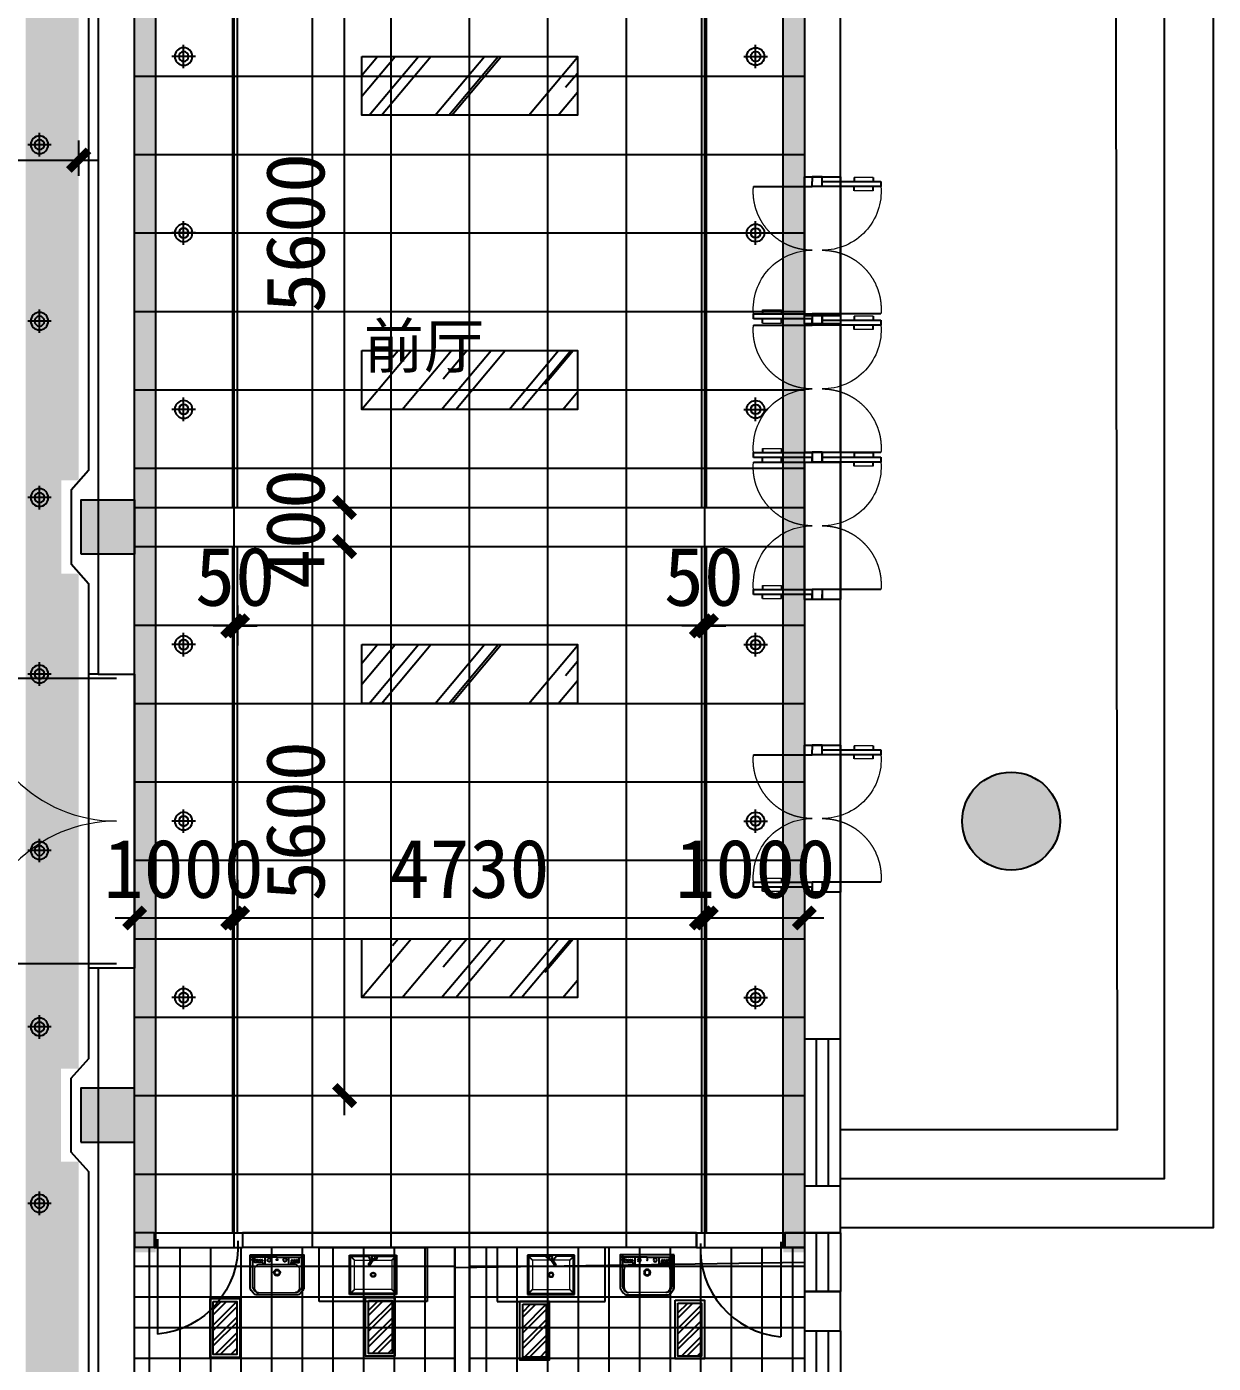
# Model space of a CAD drawing. Header units: millimetres. Extents: x -150677 to 588340, y -254013 to 149700.
# Drawn here: x 94062 to 106162, y 21199 to 34833 of the extents above; entities that cross this region are included whole.
import ezdxf

# ---------------------------------------------------------------- set-up
doc = ezdxf.new("R2010")
doc.units = ezdxf.units.MM
doc.header["$LTSCALE"] = 10
doc.header["$MEASUREMENT"] = 0
doc.linetypes.add('DASHED2', pattern=[0.375, 0.25, -0.125])
for name, color, linetype in [('1-Ba原始建筑墙体', 2, 'Continuous'), ('2-Ba顶面轮廓', 4, 'Continuous'), ('2-Ca墙面装饰', 8, 'Continuous'), ('2-Da地拼', 4, 'Continuous'), ('3-Ac固定家具', 120, 'Continuous'), ('4-Aa顶面灯具', 1, 'Continuous'), ('5-Aa原始建筑淡显填充', 251, 'Continuous'), ('6-Ab柱体', 6, 'Continuous'), ('6-Ac楼梯', 122, 'Continuous'), ('6-Ba门', 136, 'Continuous'), ('6-Bb窗', 5, 'Continuous'), ('8-Ca平面文字', 3, 'Continuous'), ('CEI_LIGHT', 30, 'Continuous'), ('DIM【标注】', 1, 'Continuous'), ('图层1', 2, 'Continuous'), ('家具', 4, 'Continuous'), ('细线', 8, 'Continuous')]:
    doc.layers.add(name, color=color, linetype=linetype)
doc.layers.add('饰线', color=134, linetype='Continuous', lineweight=13)
doc.styles.add('HZHT', font='')
doc.styles.get("Standard").update_dxf_attribs({"font": ''})
doc.styles.get('HZHT').set_extended_font_data('SimSun')
doc.styles.get('Standard').set_extended_font_data('SimSun')
doc.dimstyles.new('DIMN200', dxfattribs={"dimscale": 2, "dimtxt": 300, "dimasz": 100, "dimexe": 100, "dimexo": 300, "dimgap": 100, "dimtad": 1, "dimdec": 0, "dimtxsty": 'Standard', "dimblk": 'ARCHTICK', "dimcen": 2.5, "dimdle": 100, "dimclrd": 8, "dimclre": 8, "dimclrt": 96, "dimadec": 0, "dimazin": 0, "dimtfac": 1, "dimtdec": 0, "dimtmove": 0, "dimatfit": 3, "dimldrblk": 'DOT', "dimfxl": 100, "dimarcsym": 0})
pattern_1 = [(50, (97478.45, 24929.3), (404.41, 1452.725), [9360, -1248, 3120, -624]), (50, (98308.4, 25241.3), (-1036.86, 55.45), [1872, -205.92, 3744, -468]), (50, (97790.45, 25459.73), (1765.45, 2754.4), [4992, -873.6, 2496, -624])]
pattern_2 = [(50, (97478.45, 30929.3), (404.41, 1452.725), [9360, -1248, 3120, -624]), (50, (98308.4, 31241.3), (-1036.86, 55.45), [1872, -205.92, 3744, -468]), (50, (97790.45, 31459.73), (1765.45, 2754.4), [4992, -873.6, 2496, -624])]

# ---------------------------------------------------------------- blocks, each defined once
blk = doc.blocks.new('$DorLib2D$00000013')
at = {"linetype": 'DASHED2'}
for p, q in [((-0.4333, 0.3972), (-0.4333, -0.0028)), ((0.4333, -0.4694), (0.4333, -0.0694))]:
    blk.add_line(p, q, dxfattribs=at)
for p, q in [((0.4333, 0.3972), (0.4333, -0.0028)), ((0.4667, 0.3972), (0.4333, 0.3972)), ((0.4667, -0.0028), (0.4667, 0.3972)), ((0.4051, 0.3441), (0.4333, 0.3441)), ((0.4949, 0.3441), (0.4667, 0.3441)), ((0.4051, 0.2158), (0.4333, 0.2158)), ((0.4949, 0.2158), (0.4667, 0.2158)), ((-0.5, -0.0028), (-0.4667, -0.0028)), ((-0.4333, -0.0028), (-0.5, -0.0028)), ((-0.5, -0.0028), (-0.5, -0.0694)), ((-0.5, -0.0028), (-0.5, -0.0028)), ((-0.4333, -0.0694), (-0.5, -0.0694)), ((-0.5, -0.0694), (-0.5, -0.0694)), ((-0.5, -0.0694), (-0.4667, -0.0694)), ((-0.4333, -0.0028), (-0.4667, -0.0028)), ((-0.4667, -0.0694), (-0.4667, -0.4694)), ((-0.4333, -0.0694), (-0.4667, -0.0694)), ((-0.4333, -0.0028), (-0.4333, -0.0694)), ((-0.4333, -0.4694), (-0.4333, -0.0694)), ((0.4333, -0.0028), (0.4333, -0.0694)), ((0.4333, -0.0028), (0.4667, -0.0028)), ((0.4333, -0.0028), (0.5, -0.0028)), ((0.4333, -0.0694), (0.4667, -0.0694)), ((0.5, -0.0694), (0.4667, -0.0694)), ((0.5, -0.0028), (0.5, -0.0694)), ((0.5, -0.0028), (0.5, -0.0028)), ((0.5, -0.0694), (0.5, -0.0694)), ((-0.4949, -0.2798), (-0.4667, -0.2798)), ((-0.4051, -0.2798), (-0.4333, -0.2798)), ((-0.4949, -0.4081), (-0.4667, -0.4081)), ((-0.4051, -0.4081), (-0.4333, -0.4081)), ((-0.4667, -0.4694), (-0.4333, -0.4694))]:
    blk.add_line(p, q)
at = {"lineweight": 13}
for p, q in [((0.4051, 0.3441), (0.4051, 0.2158)), ((0.4949, 0.3441), (0.4949, 0.2158)), ((-0.4949, -0.4081), (-0.4949, -0.2798)), ((-0.4051, -0.4081), (-0.4051, -0.2798))]:
    blk.add_line(p, q, dxfattribs=at)
at = {"linetype": 'DASHED2', "lineweight": 13}
for centre, start, end in [((-0.4, -0.0014), 359.80068, 94.78054), ((0.4, -0.0708), 179.80068, 274.78054)]:
    blk.add_arc(centre, 0.4, start, end, dxfattribs=at)
at = {"lineweight": 13}
for centre, start, end in [((0.4, -0.0014), 85.21946, 180.19932), ((-0.4, -0.0708), 265.21946, 0.19932)]:
    blk.add_arc(centre, 0.4, start, end, dxfattribs=at)
blk = doc.blocks.new('$DorLib2D$00000004')
for p, q in [((-0.485, 0), (-0.485, 0.485)), ((0.485, 0), (0.485, 0.485))]:
    blk.add_line(p, q)
at = {"lineweight": 13}
for centre, start, end in [((-0.485, 0), 0, 90), ((0.485, 0), 90, 180)]:
    blk.add_arc(centre, 0.485, start, end, dxfattribs=at)
blk = doc.blocks.new('$WINLIB2D$00000001')
at = {"color": 0}
for points in [[(-0.5, 0.5), (-0.5, -0.5)], [(-0.5, 0.5), (0.5, 0.5)], [(0.5, -0.5), (0.5, 0.5)], [(0.5, 0.167), (-0.5, 0.167)], [(0.5, -0.167), (-0.5, -0.167)], [(-0.5, -0.5), (0.5, -0.5)]]:
    blk.add_lwpolyline(points, dxfattribs=at)
blk = doc.blocks.new('*U1092')
at = {"layer": 'CEI_LIGHT', "color": 252}
for points in [[(-120, 0), (120, 0)], [(0, 120), (0, -120)]]:
    blk.add_lwpolyline(points, dxfattribs=at)
at = {"layer": 'CEI_LIGHT'}
for radius in [90, 50]:
    blk.add_circle((0, 0), radius, dxfattribs=at)
blk = doc.blocks.new('_ArchTick')
at = {"color": 0, "linetype": 'ByBlock', "const_width": 0.4}
blk.add_lwpolyline([(-0.5, -0.5), (0.5, 0.5)], dxfattribs=at)
blk = doc.blocks.new('*D1107')
at = {"layer": 'Defpoints', "color": 0, "transparency": 16777216}
for p in [(94592, 33472), (59252, 32712), (94592, 32712)]:
    blk.add_point(p, dxfattribs=at)
at = {"layer": 'DIM【标注】', "color": 8, "lineweight": -2, "transparency": 16777216}
for p, q in [((59252, 33312), (59252, 33672)), ((94592, 33312), (94592, 33672)), ((59052, 33472), (94792, 33472))]:
    blk.add_line(p, q, dxfattribs=at)
at = {"layer": 'DIM【标注】', "color": 8, "lineweight": -2, "transparency": 16777216, "xscale": 200, "yscale": 200, "zscale": 200, "rotation": 180}
blk.add_blockref('_ArchTick', (59252, 33472), dxfattribs=at)
at = {"layer": 'DIM【标注】', "color": 8, "lineweight": -2, "transparency": 16777216, "xscale": 200, "yscale": 200, "zscale": 200}
blk.add_blockref('_ArchTick', (94592, 33472), dxfattribs=at)
at = {"layer": 'DIM【标注】', "color": 96, "transparency": 16777216, "insert": (76922, 33972), "char_height": 600, "attachment_point": 5}
blk.add_mtext('35340', dxfattribs=at)
blk = doc.blocks.new('_DOT')
at = {"color": 0, "linetype": 'ByBlock'}
blk.add_line((-0.35, 0), (-1, 0), dxfattribs=at)
at = {"color": 0, "linetype": 'ByBlock', "const_width": 0.35}
blk.add_lwpolyline([(-0.175, 0, 1), (0.175, 0, 1)], format="xyb", close=True, dxfattribs=at)
blk = doc.blocks.new('*D1175')
at = {"layer": '2-Ba顶面轮廓', "color": 8, "lineweight": -2, "transparency": 16777216}
for p, q in [((94962, 25741), (96362, 25741)), ((95162, 25741), (95162, 25541)), ((96162, 25741), (96162, 25541))]:
    blk.add_line(p, q, dxfattribs=at)
at = {"layer": 'Defpoints', "color": 0, "transparency": 16777216}
for p in [(95162, 26341), (96162, 26341), (96162, 25741)]:
    blk.add_point(p, dxfattribs=at)
at = {"layer": '2-Ba顶面轮廓', "color": 8, "lineweight": -2, "transparency": 16777216, "xscale": 200, "yscale": 200, "zscale": 200, "rotation": 180}
blk.add_blockref('_ArchTick', (95162, 25741), dxfattribs=at)
at = {"layer": '2-Ba顶面轮廓', "color": 8, "lineweight": -2, "transparency": 16777216, "xscale": 200, "yscale": 200, "zscale": 200}
blk.add_blockref('_ArchTick', (96162, 25741), dxfattribs=at)
at = {"layer": '2-Ba顶面轮廓', "color": 96, "transparency": 16777216, "insert": (95662, 26241), "char_height": 600, "attachment_point": 5}
blk.add_mtext('1000', dxfattribs=at)
blk = doc.blocks.new('*D1176')
at = {"layer": '2-Ba顶面轮廓', "color": 8, "lineweight": -2, "transparency": 16777216}
for p, q in [((96162, 28929), (96162, 28521)), ((96212, 28929), (96212, 28521)), ((96162, 28721), (95962, 28721)), ((96162, 28721), (96212, 28721)), ((96212, 28721), (96412, 28721))]:
    blk.add_line(p, q, dxfattribs=at)
at = {"layer": 'Defpoints', "color": 0, "transparency": 16777216}
for p in [(96162, 29529), (96212, 29529), (96212, 28721)]:
    blk.add_point(p, dxfattribs=at)
at = {"layer": '2-Ba顶面轮廓', "color": 8, "lineweight": -2, "transparency": 16777216, "xscale": 200, "yscale": 200, "zscale": 200}
blk.add_blockref('_ArchTick', (96162, 28721), dxfattribs=at)
at = {"layer": '2-Ba顶面轮廓', "color": 8, "lineweight": -2, "transparency": 16777216, "xscale": 200, "yscale": 200, "zscale": 200, "rotation": 180}
blk.add_blockref('_ArchTick', (96212, 28721), dxfattribs=at)
at = {"layer": '2-Ba顶面轮廓', "color": 96, "transparency": 16777216, "insert": (96187, 29221), "char_height": 600, "attachment_point": 5}
blk.add_mtext('50', dxfattribs=at)
blk = doc.blocks.new('*D1177')
at = {"layer": '2-Ba顶面轮廓', "color": 8, "lineweight": -2, "transparency": 16777216}
for p, q in [((100942, 28929), (100942, 28521)), ((100992, 28929), (100992, 28521)), ((100942, 28721), (100742, 28721)), ((100942, 28721), (100992, 28721)), ((100992, 28721), (101192, 28721))]:
    blk.add_line(p, q, dxfattribs=at)
at = {"layer": 'Defpoints', "color": 0, "transparency": 16777216}
for p in [(100942, 29529), (100992, 29529), (100992, 28721)]:
    blk.add_point(p, dxfattribs=at)
at = {"layer": '2-Ba顶面轮廓', "color": 8, "lineweight": -2, "transparency": 16777216, "xscale": 200, "yscale": 200, "zscale": 200}
blk.add_blockref('_ArchTick', (100942, 28721), dxfattribs=at)
at = {"layer": '2-Ba顶面轮廓', "color": 8, "lineweight": -2, "transparency": 16777216, "xscale": 200, "yscale": 200, "zscale": 200, "rotation": 180}
blk.add_blockref('_ArchTick', (100992, 28721), dxfattribs=at)
at = {"layer": '2-Ba顶面轮廓', "color": 96, "transparency": 16777216, "insert": (100967, 29221), "char_height": 600, "attachment_point": 5}
blk.add_mtext('50', dxfattribs=at)
blk = doc.blocks.new('*D1178')
at = {"layer": '2-Ba顶面轮廓', "color": 8, "lineweight": -2, "transparency": 16777216}
for p, q in [((96212, 26129), (96212, 25541)), ((100942, 26129), (100942, 25541)), ((96012, 25741), (101142, 25741))]:
    blk.add_line(p, q, dxfattribs=at)
at = {"layer": 'Defpoints', "color": 0, "transparency": 16777216}
for p in [(96212, 26729), (100942, 26729), (100942, 25741)]:
    blk.add_point(p, dxfattribs=at)
at = {"layer": '2-Ba顶面轮廓', "color": 8, "lineweight": -2, "transparency": 16777216, "xscale": 200, "yscale": 200, "zscale": 200, "rotation": 180}
blk.add_blockref('_ArchTick', (96212, 25741), dxfattribs=at)
at = {"layer": '2-Ba顶面轮廓', "color": 8, "lineweight": -2, "transparency": 16777216, "xscale": 200, "yscale": 200, "zscale": 200}
blk.add_blockref('_ArchTick', (100942, 25741), dxfattribs=at)
at = {"layer": '2-Ba顶面轮廓', "color": 96, "transparency": 16777216, "insert": (98577, 26241), "char_height": 600, "attachment_point": 5}
blk.add_mtext('4730', dxfattribs=at)
blk = doc.blocks.new('*D1179')
at = {"layer": '2-Ba顶面轮廓', "color": 8, "lineweight": -2, "transparency": 16777216}
for p, q in [((100992, 26129), (100992, 25541)), ((101992, 26129), (101992, 25541)), ((100792, 25741), (102192, 25741))]:
    blk.add_line(p, q, dxfattribs=at)
at = {"layer": 'Defpoints', "color": 0, "transparency": 16777216}
for p in [(100992, 26729), (101992, 26729), (101992, 25741)]:
    blk.add_point(p, dxfattribs=at)
at = {"layer": '2-Ba顶面轮廓', "color": 8, "lineweight": -2, "transparency": 16777216, "xscale": 200, "yscale": 200, "zscale": 200, "rotation": 180}
blk.add_blockref('_ArchTick', (100992, 25741), dxfattribs=at)
at = {"layer": '2-Ba顶面轮廓', "color": 8, "lineweight": -2, "transparency": 16777216, "xscale": 200, "yscale": 200, "zscale": 200}
blk.add_blockref('_ArchTick', (101992, 25741), dxfattribs=at)
at = {"layer": '2-Ba顶面轮廓', "color": 96, "transparency": 16777216, "insert": (101492, 26241), "char_height": 600, "attachment_point": 5}
blk.add_mtext('1000', dxfattribs=at)
blk = doc.blocks.new('*D1181')
at = {"layer": '2-Ba顶面轮廓', "color": 8, "lineweight": -2, "transparency": 16777216}
for p, q in [((97303, 23729), (97303, 29729)), ((97432, 29529), (97503, 29529)), ((97432, 23929), (97503, 23929))]:
    blk.add_line(p, q, dxfattribs=at)
at = {"layer": 'Defpoints', "color": 0, "transparency": 16777216}
for p in [(96832, 29529), (97303, 29529), (96832, 23929)]:
    blk.add_point(p, dxfattribs=at)
at = {"layer": '2-Ba顶面轮廓', "color": 8, "lineweight": -2, "transparency": 16777216, "xscale": 200, "yscale": 200, "zscale": 200}
for p, rotation in [((97303, 29529), 90), ((97303, 23929), 270)]:
    blk.add_blockref('_ArchTick', p, dxfattribs=dict(at, rotation=rotation))
at = {"layer": '2-Ba顶面轮廓', "color": 96, "transparency": 16777216, "insert": (96803, 26729), "char_height": 600, "attachment_point": 5, "rotation": 90}
blk.add_mtext('5600', dxfattribs=at)
blk = doc.blocks.new('*D1182')
at = {"layer": '2-Ba顶面轮廓', "color": 8, "lineweight": -2, "transparency": 16777216}
for p, q in [((97303, 29329), (97303, 30129)), ((97432, 29929), (97503, 29929)), ((97432, 29529), (97503, 29529))]:
    blk.add_line(p, q, dxfattribs=at)
at = {"layer": 'Defpoints', "color": 0, "transparency": 16777216}
for p in [(96832, 29929), (97303, 29929), (96832, 29529)]:
    blk.add_point(p, dxfattribs=at)
at = {"layer": '2-Ba顶面轮廓', "color": 8, "lineweight": -2, "transparency": 16777216, "xscale": 200, "yscale": 200, "zscale": 200}
for p, rotation in [((97303, 29929), 90), ((97303, 29529), 270)]:
    blk.add_blockref('_ArchTick', p, dxfattribs=dict(at, rotation=rotation))
at = {"layer": '2-Ba顶面轮廓', "color": 96, "transparency": 16777216, "insert": (96803, 29710), "char_height": 600, "attachment_point": 5, "rotation": 90}
blk.add_mtext('400', dxfattribs=at)
blk = doc.blocks.new('*D1183')
at = {"layer": '2-Ba顶面轮廓', "color": 8, "lineweight": -2, "transparency": 16777216}
for p, q in [((97303, 29729), (97303, 35729)), ((97432, 35529), (97503, 35529)), ((97432, 29929), (97503, 29929))]:
    blk.add_line(p, q, dxfattribs=at)
at = {"layer": 'Defpoints', "color": 0, "transparency": 16777216}
for p in [(96832, 35529), (97303, 35529), (96832, 29929)]:
    blk.add_point(p, dxfattribs=at)
at = {"layer": '2-Ba顶面轮廓', "color": 8, "lineweight": -2, "transparency": 16777216, "xscale": 200, "yscale": 200, "zscale": 200}
for p, rotation in [((97303, 35529), 90), ((97303, 29929), 270)]:
    blk.add_blockref('_ArchTick', p, dxfattribs=dict(at, rotation=rotation))
at = {"layer": '2-Ba顶面轮廓', "color": 96, "transparency": 16777216, "insert": (96803, 32729), "char_height": 600, "attachment_point": 5, "rotation": 90}
blk.add_mtext('5600', dxfattribs=at)
blk = doc.blocks.new('fdgdfg')
at = {"layer": '6-Ba门', "extrusion": (0, 0, -1)}
blk.add_line((95395, 22465), (95395, 21495), dxfattribs=at)
blk.add_arc((-95315, 22392), 900, 176.5378, 264.8886, dxfattribs=at)
blk = doc.blocks.new('gfdhfuy65767')
at = {"layer": '家具', "color": 130}
for p, q in [((0, 0), (0, 550)), ((0, 550), (1100, 550)), ((1100, 550), (1100, 0)), ((1100, 0), (0, 0))]:
    blk.add_line(p, q, dxfattribs=at)
at = {"layer": '细线', "color": 8}
for p, q in [((310, 472), (790, 472)), ((310, 472), (360, 422)), ((310, 72), (310, 472)), ((320, 82), (320, 462)), ((320, 462), (501, 462)), ((539, 436), (500, 375)), ((551, 429), (512, 367)), ((599, 462), (780, 462)), ((740, 422), (790, 472)), ((780, 462), (780, 82)), ((790, 472), (790, 72)), ((500, 375), (512, 367)), ((360, 122), (310, 72)), ((790, 72), (310, 72)), ((780, 82), (320, 82)), ((740, 122), (790, 72))]:
    blk.add_line(p, q, dxfattribs=at)
for radius in [19.7, 16.7]:
    blk.add_circle((554, 448), radius, dxfattribs=at)
for start, end in [(180, 249.3413), (266.5905, 0)]:
    blk.add_arc((550, 472), 50, start, end, dxfattribs=at)
blk.add_ellipse((550, 272), major_axis=(23.9, 0), ratio=0.934548, start_param=1.570796326787165, end_param=7.853981633966751, dxfattribs=at)
blk.add_open_spline([(550, 290), (549, 290), (548, 290), (545, 290), (543, 289), (539, 288), (538, 287), (535, 284), (534, 283), (532, 280), (531, 278), (530, 275), (530, 273), (530, 269), (531, 268), (532, 264), (533, 263), (535, 260), (536, 259), (539, 257), (541, 256), (544, 254), (546, 254), (550, 253), (552, 254), (556, 254), (558, 255), (561, 257), (563, 258), (565, 260), (566, 261), (568, 265), (569, 266), (570, 270), (570, 271), (570, 275), (569, 276), (568, 280), (567, 281), (565, 284), (564, 285), (561, 288), (559, 288), (555, 290), (553, 290), (551, 290), (550, 290), (550, 290)], degree=3, knots=[1.570796, 1.570796, 1.570796, 1.570796, 1.743516, 1.743516, 2.030992, 2.030992, 2.318468, 2.318468, 2.605943, 2.605943, 2.893419, 2.893419, 3.180894, 3.180894, 3.46837, 3.46837, 3.755846, 3.755846, 4.043321, 4.043321, 4.330797, 4.330797, 4.618273, 4.618273, 4.905748, 4.905748, 5.193224, 5.193224, 5.480699, 5.480699, 5.768175, 5.768175, 6.055651, 6.055651, 6.343126, 6.343126, 6.630602, 6.630602, 6.918077, 6.918077, 7.205553, 7.205553, 7.493029, 7.493029, 7.780504, 7.780504, 7.853982, 7.853982, 7.853982, 7.853982], dxfattribs=at)
at = {"layer": '饰线', "color": 134}
for p, q in [((360, 122), (360, 422)), ((360, 422), (530, 422)), ((547, 422), (740, 422)), ((740, 422), (740, 122)), ((740, 122), (360, 122))]:
    blk.add_line(p, q, dxfattribs=at)
blk = doc.blocks.new('SDFGW456TH')
at = {"layer": '家具', "color": 130}
blk.add_lwpolyline([(-275, 410), (275, 410), (275, 78, -0.175452), (263, 46), (240, 18, -0.222585), (202, 0), (0, 0), (-202, 0, -0.222585), (-240, 18), (-263, 46, -0.175452), (-275, 78), (-275, 410)], format="xyb", dxfattribs=at)
at = {"layer": '细线', "color": 8}
for p, q in [((0, 385), (-275, 385)), ((-250, 359), (-275, 359)), ((-250, 287), (-275, 287)), ((-199, 340), (-218, 366)), ((-182, 340), (-201, 366)), ((-161, 340), (-180, 366)), ((-140, 340), (-159, 366)), ((-121, 310), (-121, 385)), ((0, 385), (275, 385)), ((121, 310), (121, 385)), ((140, 340), (159, 366)), ((161, 340), (180, 366)), ((182, 340), (201, 366)), ((199, 340), (218, 366)), ((250, 359), (275, 359)), ((250, 287), (275, 287))]:
    blk.add_line(p, q, dxfattribs=at)
for points in [[(-250, 410), (-250, 87, 0.175452), (-238, 55), (-228, 43, 0.222585), (-190, 25)], [(250, 410), (250, 87, -0.175452), (238, 55), (228, 43, -0.222585), (190, 25)], [(-143, 310), (-143, 326, 0.414214), (-148, 331), (-227, 331), (-227, 385)], [(143, 310), (143, 326, -0.414214), (148, 331), (227, 331), (227, 385)]]:
    blk.add_lwpolyline(points, format="xyb", dxfattribs=at)
for centre, radius in [((-81, 356), 17.6), ((0, 361), 6.78), ((81, 356), 17.6), ((0, 228), 32.6), ((0, 228), 24.2)]:
    blk.add_circle(centre, radius, dxfattribs=at)
at = {"layer": '饰线', "color": 134}
blk.add_lwpolyline([(-190, 25), (0, 25), (180, 25, 0.414214), (230, 75), (230, 260, 0.414214), (180, 310), (0, 310), (-180, 310, 0.414214), (-230, 260), (-230, 75, 0.414214), (-180, 25)], format="xyb", dxfattribs=at)
blk = doc.blocks.new('uilk')
at = {"layer": '2-Ba顶面轮廓'}
h = blk.add_hatch(dxfattribs=at)
h.set_pattern_fill('ANSI32', color=4, scale=300)
h.set_pattern_definition([(45, (-6958.44, 1873.64), (-79.54951, 79.54951), []), (45, (-6905.4, 1873.64), (-79.54951, 79.54951), [])])
h.paths.add_polyline_path([(95964, 21288), (96204, 21288), (96204, 21828), (95964, 21828)])
at = {"layer": '2-Ba顶面轮廓', "color": 4}
for points in [[(95934, 21858), (96234, 21858), (96234, 21258), (95934, 21258)], [(95964, 21828), (96204, 21828), (96204, 21288), (95964, 21288)]]:
    blk.add_lwpolyline(points, close=True, dxfattribs=at)

msp = doc.modelspace()

# ---------------------------------------------------------------- hatches: boundary and pattern name
at = {"layer": '2-Da地拼'}
h = msp.add_hatch(dxfattribs=at)
h.set_pattern_fill('AR-SAND', color=8, scale=100, style=0, double=1)
h.set_pattern_definition([(37.5, (56201.86, 18049.33), (-6.29934, 192.6824), [0, -152, 0, -170, 0, -162.5]), (7.5, (56201.86, 18049.33), (176.9777, 282.2146), [0, -82, 0, -137, 0, -52.5]), (327.5, (56078.86, 18049.33), (311.4142, 0.5659), [0, -50, 0, -180, 0, -235]), (317.5, (56078.86, 18049.33), (300.6127, 87.7676), [0, -25, 0, -118, 0, -135])])
edge = h.paths.add_edge_path()
edge.add_line((58001.9, 20849.3), (56201.9, 20849.3))
edge.add_line((56201.9, 20849.3), (56201.9, 18229.3))
edge.add_line((56201.9, 18229.3), (56426.9, 18229.3))
edge.add_line((56426.9, 18229.3), (56426.9, 18049.3))
edge.add_line((56426.9, 18049.3), (58476.9, 18049.3))
edge.add_line((58476.9, 18049.3), (58476.9, 18229.3))
edge.add_line((58476.9, 18229.3), (59426.9, 18229.3))
edge.add_line((59426.9, 18229.3), (59426.9, 18049.3))
edge.add_line((59426.9, 18049.3), (61676.9, 18049.3))
edge.add_line((61676.9, 18049.3), (61676.9, 18229.3))
edge.add_line((61676.9, 18229.3), (62426.9, 18229.3))
edge.add_line((62426.9, 18229.3), (62426.9, 18049.3))
edge.add_line((62426.9, 18049.3), (64476.9, 18049.3))
edge.add_line((64476.9, 18049.3), (64476.9, 18229.3))
edge.add_line((64476.9, 18229.3), (65426.9, 18229.3))
edge.add_line((65426.9, 18229.3), (65426.9, 18049.3))
edge.add_line((65426.9, 18049.3), (67476.9, 18049.3))
edge.add_line((67476.9, 18049.3), (67476.9, 18229.3))
edge.add_line((67476.9, 18229.3), (68426.9, 18229.3))
edge.add_line((68426.9, 18229.3), (68426.9, 18049.3))
edge.add_line((68426.9, 18049.3), (70476.9, 18049.3))
edge.add_line((70476.9, 18049.3), (70476.9, 18229.3))
edge.add_line((70476.9, 18229.3), (71426.9, 18229.3))
edge.add_line((71426.9, 18229.3), (71426.9, 18049.3))
edge.add_line((71426.9, 18049.3), (73476.9, 18049.3))
edge.add_line((73476.9, 18049.3), (73476.9, 18229.3))
edge.add_line((73476.9, 18229.3), (74426.9, 18229.3))
edge.add_line((74426.9, 18229.3), (74426.9, 18049.3))
edge.add_line((74426.9, 18049.3), (76476.9, 18049.3))
edge.add_line((76476.9, 18049.3), (76476.9, 18229.3))
edge.add_line((76476.9, 18229.3), (77426.9, 18229.3))
edge.add_line((77426.9, 18229.3), (77426.9, 18049.3))
edge.add_line((77426.9, 18049.3), (79476.9, 18049.3))
edge.add_line((79476.9, 18049.3), (79476.9, 18229.3))
edge.add_line((79476.9, 18229.3), (80426.9, 18229.3))
edge.add_line((80426.9, 18229.3), (80426.9, 18049.3))
edge.add_line((80426.9, 18049.3), (82476.9, 18049.3))
edge.add_line((82476.9, 18049.3), (82476.9, 18229.3))
edge.add_line((82476.9, 18229.3), (83426.9, 18229.3))
edge.add_line((83426.9, 18229.3), (83426.9, 18049.3))
edge.add_line((83426.9, 18049.3), (85476.9, 18049.3))
edge.add_line((85476.9, 18049.3), (85476.9, 18229.3))
edge.add_line((85476.9, 18229.3), (86426.9, 18229.3))
edge.add_line((86426.9, 18229.3), (86426.9, 18049.3))
edge.add_line((86426.9, 18049.3), (88476.9, 18049.3))
edge.add_line((88476.9, 18049.3), (88476.9, 18229.3))
edge.add_line((88476.9, 18229.3), (89426.9, 18229.3))
edge.add_line((89426.9, 18229.3), (89426.9, 18049.3))
edge.add_line((89426.9, 18049.3), (91476.9, 18049.3))
edge.add_line((91476.9, 18049.3), (91476.9, 18229.3))
edge.add_line((91476.9, 18229.3), (92426.9, 18229.3))
edge.add_line((92426.9, 18229.3), (92426.9, 18049.3))
edge.add_line((92426.9, 18049.3), (94476.9, 18049.3))
edge.add_line((94476.9, 18049.3), (94476.9, 18229.3))
edge.add_line((94476.9, 18229.3), (94591.9, 18229.3))
edge.add_line((94591.9, 18229.3), (94591.9, 23254.3))
edge.add_line((94591.9, 23254.3), (94411.9, 23254.3))
edge.add_line((94411.9, 23254.3), (94411.9, 24204.3))
edge.add_line((94411.9, 24204.3), (94591.9, 24204.3))
edge.add_line((94591.9, 24204.3), (94591.9, 29254.3))
edge.add_line((94591.9, 29254.3), (94413.5, 29254.3))
edge.add_line((94413.5, 29254.3), (94413.5, 30204.3))
edge.add_line((94413.5, 30204.3), (94591.9, 30204.3))
edge.add_line((94591.9, 30204.3), (94591.9, 35254.3))
edge.add_line((94591.9, 35254.3), (94411.9, 35254.3))
edge.add_line((94411.9, 35254.3), (94411.9, 36204.3))
edge.add_line((94411.9, 36204.3), (94591.9, 36204.3))
edge.add_line((94591.9, 36204.3), (94591.9, 41254.3))
edge.add_line((94591.9, 41254.3), (94411.9, 41254.3))
edge.add_line((94411.9, 41254.3), (94411.9, 42204.3))
edge.add_line((94411.9, 42204.3), (94591.9, 42204.3))
edge.add_line((94591.9, 42204.3), (94591.9, 47229.3))
edge.add_line((94591.9, 47229.3), (94476.9, 47229.3))
edge.add_line((94476.9, 47229.3), (94476.9, 47409.3))
edge.add_line((94476.9, 47409.3), (92426.9, 47409.3))
edge.add_line((92426.9, 47409.3), (92426.9, 47229.3))
edge.add_line((92426.9, 47229.3), (91476.9, 47229.3))
edge.add_line((91476.9, 47229.3), (91476.9, 47409.3))
edge.add_line((91476.9, 47409.3), (89426.9, 47409.3))
edge.add_line((89426.9, 47409.3), (89426.9, 47229.3))
edge.add_line((89426.9, 47229.3), (88476.9, 47229.3))
edge.add_line((88476.9, 47229.3), (88476.9, 47409.3))
edge.add_line((88476.9, 47409.3), (86426.9, 47409.3))
edge.add_line((86426.9, 47409.3), (86426.9, 47229.3))
edge.add_line((86426.9, 47229.3), (85476.9, 47229.3))
edge.add_line((85476.9, 47229.3), (85476.9, 47409.3))
edge.add_line((85476.9, 47409.3), (83426.9, 47409.3))
edge.add_line((83426.9, 47409.3), (83426.9, 47229.3))
edge.add_line((83426.9, 47229.3), (82476.9, 47229.3))
edge.add_line((82476.9, 47229.3), (82476.9, 47409.3))
edge.add_line((82476.9, 47409.3), (80426.9, 47409.3))
edge.add_line((80426.9, 47409.3), (80426.9, 47229.3))
edge.add_line((80426.9, 47229.3), (79476.9, 47229.3))
edge.add_line((79476.9, 47229.3), (79476.9, 47409.3))
edge.add_line((79476.9, 47409.3), (77426.9, 47409.3))
edge.add_line((77426.9, 47409.3), (77426.9, 47229.3))
edge.add_line((77426.9, 47229.3), (76476.9, 47229.3))
edge.add_line((76476.9, 47229.3), (76476.9, 47409.3))
edge.add_line((76476.9, 47409.3), (71426.9, 47409.3))
edge.add_line((71426.9, 47409.3), (71426.9, 47229.3))
edge.add_line((71426.9, 47229.3), (70476.9, 47229.3))
edge.add_line((70476.9, 47229.3), (70476.9, 47409.3))
edge.add_line((70476.9, 47409.3), (68426.9, 47409.3))
edge.add_line((68426.9, 47409.3), (68426.9, 47229.3))
edge.add_line((68426.9, 47229.3), (67476.9, 47229.3))
edge.add_line((67476.9, 47229.3), (67476.9, 47409.3))
edge.add_line((67476.9, 47409.3), (65426.9, 47409.3))
edge.add_line((65426.9, 47409.3), (65426.9, 47229.3))
edge.add_line((65426.9, 47229.3), (64476.9, 47229.3))
edge.add_line((64476.9, 47229.3), (64476.9, 47409.3))
edge.add_line((64476.9, 47409.3), (62426.9, 47409.3))
edge.add_line((62426.9, 47409.3), (62426.9, 47229.3))
edge.add_line((62426.9, 47229.3), (61476.9, 47229.3))
edge.add_line((61476.9, 47229.3), (61476.9, 47409.3))
edge.add_line((61476.9, 47409.3), (59426.9, 47409.3))
edge.add_line((59426.9, 47409.3), (59426.9, 47229.3))
edge.add_line((59426.9, 47229.3), (58476.9, 47229.3))
edge.add_line((58476.9, 47229.3), (58476.9, 47409.3))
edge.add_line((58476.9, 47409.3), (56201.9, 47409.3))
edge.add_line((56201.9, 47409.3), (56201.9, 44609.3))
edge.add_line((56201.9, 44609.3), (58001.9, 44609.3))
edge.add_line((58001.9, 44609.3), (58001.9, 40741.3))
edge.add_arc((32841.8, 32712.4), 26410, -17.69849, 17.69849, ccw=False)
edge.add_line((58001.9, 24683.5), (58001.9, 20849.3))
edge = h.paths.add_edge_path()
edge.add_line((57251.9, 20849.3), (56451.9, 20849.3))
edge.add_line((56451.9, 20849.3), (56451.9, 18312.4))
edge.add_line((56451.9, 18312.4), (94051.9, 18312.4))
edge.add_line((94051.9, 18312.4), (94051.9, 47112.4))
edge.add_line((94051.9, 47112.4), (56451.9, 47112.4))
edge.add_line((56451.9, 47112.4), (56451.9, 44609.3))
edge.add_line((56451.9, 44609.3), (57251.9, 44609.3))
edge.add_line((57251.9, 44609.3), (57251.9, 44712.4))
edge.add_line((57251.9, 44712.4), (58401.9, 44712.4))
edge.add_line((58401.9, 44712.4), (58401.9, 40803.3))
edge.add_arc((32841.8, 32712.4), 26810, -17.56491, 17.56491, ccw=False)
edge.add_line((58401.9, 24621.5), (58401.9, 20712.4))
edge.add_line((58401.9, 20712.4), (57251.9, 20712.4))
edge.add_line((57251.9, 20712.4), (57251.9, 20849.3))
h = msp.add_hatch(dxfattribs=at)
h.set_pattern_fill('AR-SAND', color=8, scale=100, style=0, double=1)
h.set_pattern_definition([(37.5, (95161.86, 17849.33), (-6.2993, 192.6824), [0, -152, 0, -170, 0, -162.5]), (7.5, (95161.86, 17849.33), (176.9777, 282.2146), [0, -82, 0, -137, 0, -52.5]), (327.5, (95038.86, 17849.33), (311.4142, 0.5659), [0, -50, 0, -180, 0, -235]), (317.5, (95038.86, 17849.33), (300.6127, 87.7676), [0, -25, 0, -118, 0, -135])])
h.paths.add_polyline_path([(98576.9, 17849.3), (98576.9, 18329.3), (98426.9, 18329.3), (98426.9, 17849.3)])
edge = h.paths.add_edge_path()
edge.add_line((101776.9, 22329.3), (101991.9, 22329.3))
edge.add_line((101991.9, 22329.3), (101991.9, 43429.3))
edge.add_line((101991.9, 43429.3), (100441.9, 43429.3))
edge.add_line((100441.9, 43429.3), (100441.9, 44579.3))
edge.add_arc((98055.5, 44303.4), 2402.2, 6.59495, 27.98517)
edge.add_arc((-2293444, 44280), 2393621.1, -0.0275434, 0.0275434, ccw=False)
edge.add_line((100176.9, 43129.3), (101776.9, 43129.3))
edge.add_line((101776.9, 43129.3), (101776.9, 22329.3))
h.paths.add_polyline_path([(95161.9, 22329.3), (95376.9, 22329.3), (95376.9, 44579.3), (95161.9, 44579.3)])
at = {"layer": '3-Ac固定家具'}
h = msp.add_hatch(dxfattribs=at)
h.set_pattern_fill('NET', color=2, scale=2500)
h.paths.add_polyline_path([(98426.9, 22379.3), (96261.9, 22379.3), (95361.9, 22379.3), (95161.9, 22379.3), (95161.9, 18029.3), (95226.9, 18029.3), (95226.9, 17849.3), (98426.9, 17849.3)])
h = msp.add_hatch(dxfattribs=at)
h.set_pattern_fill('NET', color=2, scale=2500)
h.paths.add_polyline_path([(101991.9, 21529.3), (101991.9, 21929.3), (101991.9, 22379.3), (101791.9, 22379.3), (100891.9, 22379.3), (98576.9, 22379.3), (98576.9, 17849.3), (98876.9, 17849.3), (98876.9, 18029.3), (99426.9, 18029.3), (99426.9, 17866.6, 0.3824665), (101991.9, 20729.3), (101991.9, 20929.3)])
at = {"layer": '4-Aa顶面灯具'}
h = msp.add_hatch(dxfattribs=at)
h.set_pattern_fill('木材', color=256, scale=200, style=0, double=1)
h.set_pattern_definition(pattern_2)
h.paths.add_polyline_path([(97478.5, 34529.3), (99678.5, 34529.3), (99678.5, 33929.3), (97478.5, 33929.3)])
h = msp.add_hatch(dxfattribs=at)
h.set_pattern_fill('木材', color=256, scale=200, style=0, double=1)
h.set_pattern_definition(pattern_2)
h.paths.add_polyline_path([(97478.5, 31529.3), (99678.5, 31529.3), (99678.5, 30929.3), (97478.5, 30929.3)])
h = msp.add_hatch(dxfattribs=at)
h.set_pattern_fill('木材', color=256, scale=200, style=0, double=1)
h.set_pattern_definition(pattern_1)
h.paths.add_polyline_path([(97478.5, 28529.3), (99678.5, 28529.3), (99678.5, 27929.3), (97478.5, 27929.3)])
h = msp.add_hatch(dxfattribs=at)
h.set_pattern_fill('木材', color=256, scale=200, style=0, double=1)
h.set_pattern_definition(pattern_1)
h.paths.add_polyline_path([(97478.5, 25529.3), (99678.5, 25529.3), (99678.5, 24929.3), (97478.5, 24929.3)])
at = {"layer": '5-Aa原始建筑淡显填充'}
for points in [[(94613.5, 29454.3), (95163.5, 29454.3), (95163.5, 30004.3), (94613.5, 30004.3)], [(104600.9, 26729.3, 1), (103600.9, 26729.3, 1)], [(104600.9, 26729.3, 1), (103600.9, 26729.3, 1)], [(94611.9, 23454.3), (95161.9, 23454.3), (95161.9, 24004.3), (94611.9, 24004.3)]]:
    msp.add_hatch(color=251, dxfattribs=at).paths.add_polyline_path(points)

# ---------------------------------------------------------------- linework, layer by layer
at = {"color": 2}
msp.add_line((98576.9, 22189.1), (101996.2, 22189.1), dxfattribs=at)
at = {"layer": '1-Ba原始建筑墙体'}
for p, q in [((94791.9, 37229.3), (94791.9, 28229.3)), ((95161.9, 28229.3), (95161.9, 37229.3)), ((101991.9, 35016.4), (101991.9, 33302.7)), ((102361.9, 33302.7), (102361.9, 35016.4)), ((101991.9, 33302.7), (102361.9, 33302.7)), ((101991.9, 31802.7), (101991.9, 31887.9)), ((101991.9, 31887.9), (102361.9, 31887.9)), ((102361.9, 31802.7), (101991.9, 31802.7)), ((102361.9, 31887.9), (102361.9, 31802.7)), ((101991.9, 30387.9), (101991.9, 30491.6)), ((101991.9, 30491.6), (102361.9, 30491.6)), ((102361.9, 30491.6), (102361.9, 30387.9)), ((102361.9, 30387.9), (101991.9, 30387.9)), ((102361.9, 28991.6), (101991.9, 28991.6)), ((101991.9, 28991.6), (101991.9, 27505.4)), ((102361.9, 27505.4), (102361.9, 28991.6)), ((94791.9, 28229.3), (95161.9, 28229.3)), ((101991.9, 27505.4), (102361.9, 27505.4)), ((102361.9, 26005.4), (101991.9, 26005.4)), ((101991.9, 26005.4), (101991.9, 22529.3)), ((102361.9, 22529.3), (102361.9, 26005.4)), ((95161.9, 25229.3), (94791.9, 25229.3)), ((94791.9, 25229.3), (94791.9, 17849.3)), ((95161.9, 17849.3), (95161.9, 25229.3)), ((101991.9, 22529.3), (102361.9, 22529.3)), ((102361.9, 21929.3), (101991.9, 21929.3)), ((101991.9, 21929.3), (101991.9, 21529.3)), ((102361.9, 21529.3), (102361.9, 21929.3)), ((101991.9, 21529.3), (102361.9, 21529.3))]:
    msp.add_line(p, q, dxfattribs=at)
at = {"layer": '1-Ba原始建筑墙体', "color": 2}
for p, q in [((95361.9, 22529.3), (95161.9, 22529.3)), ((95361.9, 22529.3), (96261.9, 22529.3)), ((95361.9, 22529.3), (95361.9, 22379.3)), ((96261.9, 22529.3), (96261.9, 22379.3)), ((96261.9, 22529.3), (100891.9, 22529.3)), ((100891.9, 22529.3), (101791.9, 22529.3)), ((100891.9, 22379.3), (100891.9, 22529.3)), ((101791.9, 22379.3), (101791.9, 22529.3)), ((101791.9, 22529.3), (101991.9, 22529.3)), ((95361.9, 22379.3), (95161.9, 22379.3)), ((95361.9, 22379.3), (96261.9, 22379.3)), ((100891.9, 22379.3), (96261.9, 22379.3)), ((98426.9, 17849.3), (98426.9, 22379.3)), ((98576.9, 17849.3), (98576.9, 22379.3)), ((100891.9, 22379.3), (101791.9, 22379.3)), ((101791.9, 22379.3), (101991.9, 22379.3))]:
    msp.add_line(p, q, dxfattribs=at)
at = {"layer": '2-Ba顶面轮廓', "color": 8}
for p, q in [((96161.9, 29929.3), (96161.9, 35529.3)), ((96211.9, 29929.3), (96211.9, 35529.3)), ((100941.9, 35529.3), (100941.9, 29929.3)), ((100991.9, 35529.3), (100991.9, 29929.3)), ((96161.9, 22529.3), (96161.9, 29529.3)), ((96211.9, 22529.3), (96211.9, 29529.3)), ((100941.9, 29529.3), (100941.9, 22529.3)), ((100991.9, 29529.3), (100991.9, 22529.3))]:
    msp.add_line(p, q, dxfattribs=at)
at = {"layer": '2-Ba顶面轮廓'}
for p, q in [((101991.9, 33302.7), (101991.9, 31887.9)), ((102361.9, 33302.7), (102361.9, 31887.9)), ((101991.9, 31802.7), (101991.9, 30491.6)), ((102361.9, 30491.6), (102361.9, 31802.7)), ((101991.9, 30387.9), (101991.9, 28991.6)), ((102361.9, 30387.9), (102361.9, 28991.6)), ((95163.5, 29929.3), (101993.5, 29929.3)), ((95163.5, 29529.3), (101993.5, 29529.3)), ((94691.9, 28229.3), (94691.9, 25229.3)), ((95161.9, 25229.3), (95161.9, 28229.3)), ((101991.9, 27505.4), (101991.9, 26005.4)), ((102361.9, 27505.4), (102361.9, 26005.4))]:
    msp.add_line(p, q, dxfattribs=at)
for points in [[(97478.5, 34529.3), (99678.5, 34529.3), (99678.5, 33929.3), (97478.5, 33929.3)], [(97478.5, 31529.3), (99678.5, 31529.3), (99678.5, 30929.3), (97478.5, 30929.3)], [(97478.5, 28529.3), (99678.5, 28529.3), (99678.5, 27929.3), (97478.5, 27929.3)], [(97478.5, 25529.3), (99678.5, 25529.3), (99678.5, 24929.3), (97478.5, 24929.3)]]:
    msp.add_lwpolyline(points, close=True, dxfattribs=at)
at = {"layer": '2-Ca墙面装饰'}
for p, q in [((94791.9, 28229.3), (94691.9, 28229.3)), ((94791.9, 25229.3), (94691.9, 25229.3))]:
    msp.add_line(p, q, dxfattribs=at)
for points in [[(94691.9, 37229.3), (94691.9, 36304.3), (94511.9, 36104.3), (94511.9, 35354.3), (94691.9, 35154.3), (94691.9, 30304.3), (94513.5, 30104.3), (94513.5, 29354.3), (94691.9, 29154.3), (94691.9, 28229.3)], [(94691.9, 25229.3), (94691.9, 24304.3), (94511.9, 24104.3), (94511.9, 23354.3), (94691.9, 23154.3), (94691.9, 18129.3)]]:
    msp.add_lwpolyline(points, dxfattribs=at)
at = {"layer": '2-Da地拼', "color": 8}
for p, q in [((96976.9, 22379.3), (96976.9, 46079.3)), ((97776.9, 22379.3), (97776.9, 46079.3)), ((98576.9, 17849.3), (98576.9, 46079.3)), ((99376.9, 22379.3), (99376.9, 46079.3)), ((100176.9, 22379.3), (100176.9, 45430.7)), ((95376.9, 22379.3), (95376.9, 44579.3)), ((96176.9, 22379.3), (96176.9, 44579.3)), ((100976.9, 22379.3), (100976.9, 43429.3)), ((101776.9, 22379.3), (101776.9, 43429.3)), ((95161.9, 34329.3), (101991.9, 34329.3)), ((95161.9, 33529.3), (101991.9, 33529.3)), ((95161.9, 32729.3), (101991.9, 32729.3)), ((95161.9, 31929.3), (101991.9, 31929.3)), ((95161.9, 31129.3), (101991.9, 31129.3)), ((95161.9, 30329.3), (101991.9, 30329.3)), ((95161.9, 29529.3), (101991.9, 29529.3)), ((95161.9, 28729.3), (101991.9, 28729.3)), ((95161.9, 27929.3), (101991.9, 27929.3)), ((95161.9, 27129.3), (101991.9, 27129.3)), ((95161.9, 26329.3), (101991.9, 26329.3)), ((95161.9, 25529.3), (101991.9, 25529.3)), ((95161.9, 24729.3), (101991.9, 24729.3)), ((95161.9, 23929.3), (101991.9, 23929.3)), ((95161.9, 23129.3), (101991.9, 23129.3))]:
    msp.add_line(p, q, dxfattribs=at)
at = {"layer": '2-Da地拼'}
for p, q in [((101991.9, 31887.9), (101991.9, 33302.7)), ((102361.9, 31887.9), (102361.9, 33302.7)), ((101991.9, 31802.7), (101991.9, 30491.6)), ((102361.9, 31802.7), (102361.9, 30491.6)), ((101991.9, 28991.6), (101991.9, 30387.9)), ((102361.9, 28991.6), (102361.9, 30387.9)), ((94691.9, 28229.3), (94691.9, 25229.3)), ((95161.9, 28229.3), (95161.9, 25229.3)), ((101991.9, 26005.4), (101991.9, 27505.4)), ((102361.9, 26005.4), (102361.9, 27505.4))]:
    msp.add_line(p, q, dxfattribs=at)
at = {"layer": '6-Ab柱体'}
for points in [[(94613.5, 29454.3), (95163.5, 29454.3), (95163.5, 30004.3), (94613.5, 30004.3)], [(94611.9, 23454.3), (95161.9, 23454.3), (95161.9, 24004.3), (94611.9, 24004.3)]]:
    msp.add_lwpolyline(points, close=True, dxfattribs=at)
msp.add_circle((104100.9, 26729.3), 500, dxfattribs=at)
msp.add_circle((104100.9, 26729.3), 500, dxfattribs=at)
at = {"layer": '6-Ac楼梯'}
for points in [[(102361.9, 41729.3), (106161.9, 41729.3), (106161.9, 22579.3), (102361.9, 22579.3)], [(102361.9, 41229.3), (105661.9, 41229.3), (105661.9, 23079.3), (102361.9, 23079.3)], [(102361.9, 40729.3), (105161.9, 40729.3), (105181.6, 23579.3), (102361.9, 23579.3)]]:
    msp.add_lwpolyline(points, dxfattribs=at)
at = {"layer": '6-Bb窗'}
for p, q in [((102361.9, 24505.4), (101991.9, 24505.4)), ((102115.2, 23005.4), (102115.2, 24505.4)), ((102238.5, 23005.4), (102238.5, 24505.4)), ((102361.9, 23005.4), (101991.9, 23005.4))]:
    msp.add_line(p, q, dxfattribs=at)
at = {"layer": '8-Ca平面文字', "color": 2}
msp.add_line((98426.9, 22175.7), (101991.9, 22229.3), dxfattribs=at)
at = {"layer": '图层1', "color": 2}
for p, q in [((95161.9, 22529.3), (95161.9, 22379.3)), ((95361.9, 22529.3), (95161.9, 22529.3)), ((95361.9, 22529.3), (95361.9, 22379.3)), ((96261.9, 22529.3), (96261.9, 22379.3)), ((100891.9, 22529.3), (96261.9, 22529.3)), ((100891.9, 22529.3), (100891.9, 22379.3)), ((101991.9, 22529.3), (101791.9, 22529.3)), ((101791.9, 22529.3), (101791.9, 22379.3)), ((95361.9, 22379.3), (95161.9, 22379.3)), ((100891.9, 22379.3), (96261.9, 22379.3)), ((98426.9, 22379.3), (98426.9, 17849.3)), ((98576.9, 22379.3), (98576.9, 17849.3)), ((101991.9, 22379.3), (101791.9, 22379.3))]:
    msp.add_line(p, q, dxfattribs=at)

# ---------------------------------------------------------------- block references
at = {"layer": '2-Ba顶面轮廓', "color": 4}
for p in [(0, 0), (1582.8, 11.8), (3156.2, -27.4), (4739.1, -15.6)]:
    msp.add_blockref('uilk', p, dxfattribs=at)
at = {"layer": '4-Aa顶面灯具', "ltscale": 0.25, "xscale": -1, "rotation": 270}
for p in [(95661.9, 34529.3), (94191.9, 33629.3), (95661.9, 32729.3), (94191.9, 31829.3), (95661.9, 30929.3), (94191.9, 30029.3), (95661.9, 28529.3), (94191.9, 28229.3), (95661.9, 26729.3), (94191.9, 26429.3), (95661.9, 24929.3), (94191.9, 24629.3), (94191.9, 22829.3)]:
    msp.add_blockref('*U1092', p, dxfattribs=at)
at = {"layer": '4-Aa顶面灯具', "ltscale": 0.25, "rotation": 90}
for p in [(101495.1, 34529.3), (101495.1, 32729.3), (101495.1, 30929.3), (101495.1, 28529.3), (101495.1, 26729.3), (101495.1, 24929.3)]:
    msp.add_blockref('*U1092', p, dxfattribs=at)
at = {"layer": '6-Ba门'}
for name, p, xscale, yscale, zscale, rotation in [('$DorLib2D$00000013', (102176.9, 32552.7), 1500, -1500, 1500, 90.00000000000006), ('$DorLib2D$00000013', (102176.9, 31137.9), 1500, -1500, 1500, 90.00000000000006), ('$DorLib2D$00000013', (102176.9, 29741.6), 1500, -1500, 1500, 90.00000000000006), ('$DorLib2D$00000004', (94976.9, 26729.3), 3000, 3000, 3000, 90.00000000000001), ('$DorLib2D$00000013', (102176.9, 26755.4), 1500, -1500, 1500, 90.00000000000006)]:
    msp.add_blockref(name, p, dxfattribs=dict(at, xscale=xscale, yscale=yscale, zscale=zscale, rotation=rotation))
at = {"layer": '6-Bb窗', "xscale": -600, "zscale": -600, "rotation": 90.00000000000007}
for p, yscale in [((102176.9, 22229.3), -370), ((102176.9, 21229.3), 370)]:
    msp.add_blockref('$WINLIB2D$00000001', p, dxfattribs=dict(at, yscale=yscale))
at = {"layer": '图层1', "color": 2}
msp.add_blockref('fdgdfg', (0, 0), dxfattribs=at)
at = {"layer": '图层1', "color": 2, "xscale": -1}
msp.add_blockref('fdgdfg', (197146, -27.1), dxfattribs=at)
at = {"layer": '饰线', "color": 134}
for name, p in [('gfdhfuy65767', (97044.1, 21829.3)), ('SDFGW456TH', (96614.3, 21895.6, -342.9))]:
    msp.add_blockref(name, p, dxfattribs=at)
at = {"layer": '饰线', "color": 134, "xscale": -1}
for name, p in [('gfdhfuy65767', (99959.2, 21829.3)), ('SDFGW456TH', (100389, 21895.6, -342.9))]:
    msp.add_blockref(name, p, dxfattribs=at)

# ---------------------------------------------------------------- texts
at = {"layer": '8-Ca平面文字', "style": 'HZHT'}
msp.add_text('前厅', height=450, dxfattribs=at).set_placement((97497.6, 31351.4))

# ---------------------------------------------------------------- dimensions: what is measured, and where the dimension line sits
at = {"layer": '2-Ba顶面轮廓'}
for base, p1, p2, picture, middle in [((97302.9, 35529.3), (96832.2, 29929.3), (96832.2, 35529.3), '*D1183', (96802.9, 32729.3)), ((97302.9, 29529.3), (96832.2, 23929.3), (96832.2, 29529.3), '*D1181', (96802.9, 26729.3))]:
    dim = msp.add_linear_dim(base=base, p1=p1, p2=p2, angle=270, dimstyle='DIMN200', override={"dimtmove": 1}, dxfattribs=at)
    dim.commit()
    dim.dimension.update_dxf_attribs({"geometry": picture, "text_midpoint": middle})
dim = msp.add_linear_dim(base=(97302.9, 29929.3), p1=(96832.2, 29529.3), p2=(96832.2, 29929.3), angle=270, dimstyle='DIMN200', override={"dimtmove": 1}, dxfattribs=at)
dim.commit()
dim.dimension.update_dxf_attribs({"geometry": '*D1182', "text_midpoint": (97302.9, 29710.3), "dimtype": 128})
for base, p1, p2, angle, picture, middle in [((96211.9, 28720.9), (96161.9, 29529.3), (96211.9, 29529.3), 0, '*D1176', (96186.9, 28720.9)), ((100991.9, 28720.9), (100941.9, 29529.3), (100991.9, 29529.3), 0, '*D1177', (100966.9, 28720.9)), ((101991.9, 25740.9), (100991.9, 26729.3), (101991.9, 26729.3), 0, '*D1179', (101491.9, 25740.9)), ((96161.9, 25740.9), (95161.9, 26340.9), (96161.9, 26340.9), 360, '*D1175', (95661.9, 25740.9))]:
    dim = msp.add_linear_dim(base=base, p1=p1, p2=p2, angle=angle, dimstyle='DIMN200', dxfattribs=at)
    dim.commit()
    dim.dimension.update_dxf_attribs({"geometry": picture, "text_midpoint": middle, "dimtype": 129})
dim = msp.add_aligned_dim(p1=(96211.9, 26729.3), p2=(100941.9, 26729.3), distance=-988.5, dimstyle='DIMN200', dxfattribs=at)
dim.commit()
dim.dimension.update_dxf_attribs({"geometry": '*D1178', "text_midpoint": (98576.9, 26240.9)})
at = {"layer": 'DIM【标注】'}
dim = msp.add_aligned_dim(p1=(59251.9, 32712.4), p2=(94591.9, 32712.4), distance=759.8, dimstyle='DIMN200', dxfattribs=at)
dim.commit()
dim.dimension.update_dxf_attribs({"geometry": '*D1107', "text_midpoint": (76921.9, 33972.2)})

doc.saveas('drawing.dxf')
